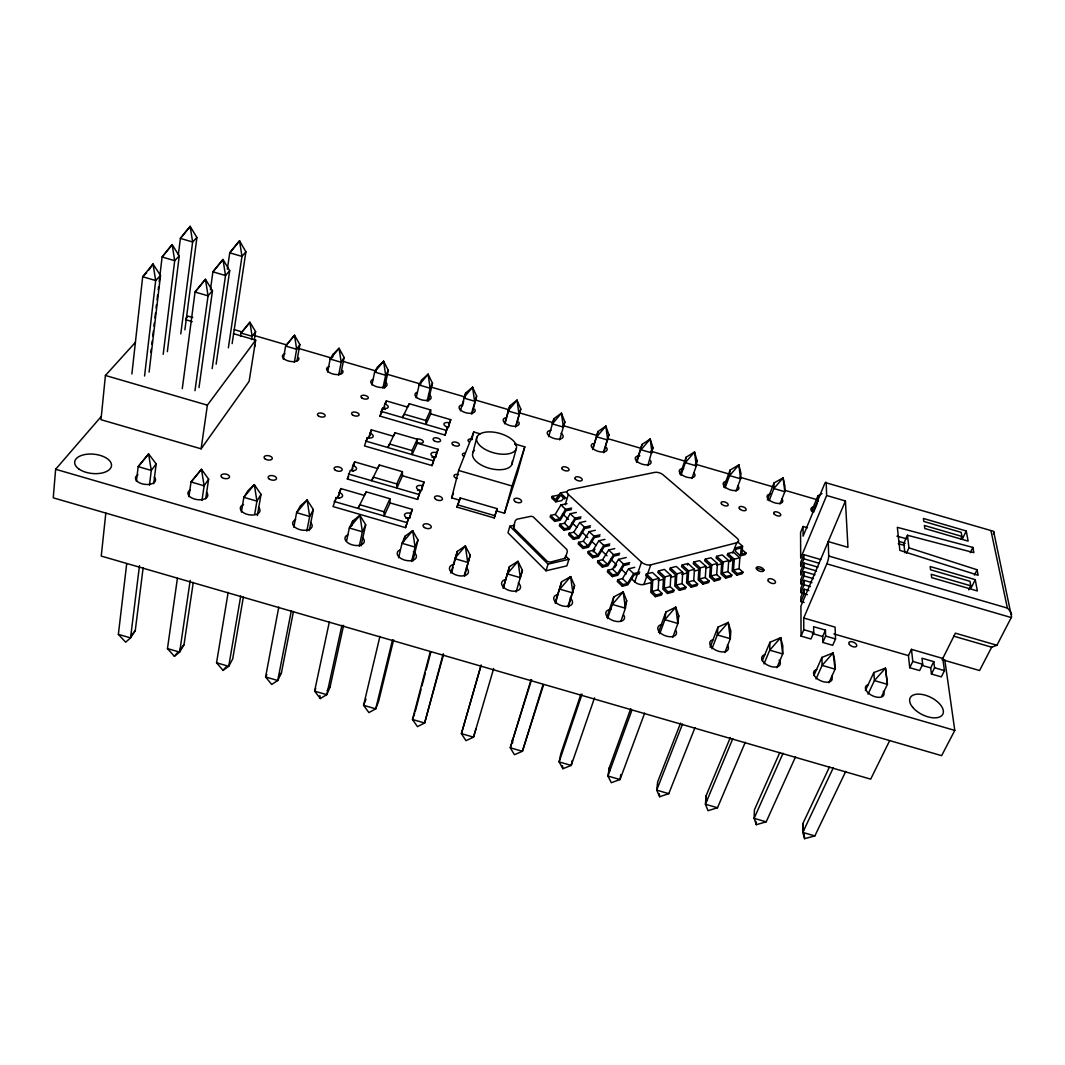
<?xml version="1.0" encoding="UTF-8"?>
<svg xmlns="http://www.w3.org/2000/svg" width="1065" height="1065" viewBox="0 0 1065 1065"><rect width="100%" height="100%" fill="white"/><g stroke="black" fill="none" stroke-linecap="round" stroke-linejoin="round"><path stroke-width="1.5" d="M776.904 667.649L782.722 653.937L782.828 646.056L780.672 637.682L769.928 642.315L769.729 650.169L763.991 663.894M779.979 503.998L784.838 491.724L784.905 486.106L783.108 477.865L774.015 482.924L773.869 488.529L769.076 500.816M662.057 593.445L656 595.042L652.139 591.394L652.739 579.972L646.322 573.968L645.763 575.606L651.394 580.904L650.795 592.3L655.414 596.666L661.485 595.069L662.057 593.445L658.197 589.81L658.822 578.428L652.406 572.451L646.322 573.968M674.078 590.276L668.088 591.847L664.227 588.239L664.853 576.884L658.436 570.933L657.864 572.557L663.508 577.816L662.883 589.145L667.502 593.471L673.493 591.887L674.078 590.276L670.205 586.669L670.844 575.366L664.427 569.429L658.436 570.933M685.927 587.148L680.016 588.705L676.155 585.124L676.808 573.835L670.378 567.938L669.805 569.562L675.45 574.754L674.797 586.016L679.43 590.316L685.341 588.759L685.927 587.148L682.053 583.58L682.718 572.331L676.302 566.447L670.378 567.938M697.628 584.059L691.797 585.604L687.923 582.049L688.602 570.827L682.172 564.982L681.587 566.593L687.245 571.745L686.566 582.941L691.198 587.201L697.029 585.657L697.628 584.059L693.754 580.518L694.447 569.349L688.017 563.518L682.172 564.982M709.17 581.011L703.419 582.528L699.545 579.014L700.251 567.858L693.808 562.054L693.222 563.665L698.88 568.777L698.187 579.906L702.82 584.126L708.571 582.608L709.17 581.011L705.296 577.51L706.015 566.394L699.572 560.616L693.808 562.054M720.579 578.002L714.895 579.506L711.021 576.019L711.74 564.929L705.296 559.178L704.711 560.776L710.368 565.848L709.649 576.911L714.295 581.091L719.967 579.586L720.579 578.002L716.692 574.528L717.424 563.478L710.994 557.754L705.296 559.178M731.828 575.033L726.223 576.524L722.336 573.05L723.082 562.04L716.639 556.329L716.039 557.914L721.711 562.946L720.978 573.942L725.611 578.095L731.216 576.618L731.828 575.033L727.954 571.586L728.7 560.603L722.256 554.918L716.639 556.329M742.944 572.105L737.406 573.569L733.519 570.134L734.278 559.178L727.848 553.52L727.235 555.105L732.906 560.084L732.148 571.026L736.794 575.14L742.318 573.676L742.944 572.105L739.057 568.683L739.829 557.767L733.386 552.123L727.848 553.52M735.715 548.235L735.489 551.39L740.548 555.81L745.407 554.572L746.019 553.028L741.959 549.5M730.337 737.513L706.068 795.861L705.429 804.248L708.025 810.705L717.504 807.749L745.274 742.265M740.548 555.81L741.147 547.929L735.116 549.434L735.715 547.863L742.558 546.159L741.959 554.053L746.019 553.028M724.839 652.512L730.31 638.707L730.816 630.946L728.22 622.426L717.917 627.192L717.317 634.926L711.913 648.758M735.982 491.151L740.601 478.824L740.947 473.273L738.83 464.939L730.044 470.091L729.618 475.616L725.052 487.97M101.188 416.548L55.633 469.266L53.25 497.834L941.633 755.657L954.786 730.404L944.788 659.781M135.441 342.318L105.422 375.466L100.989 419.703L201.112 448.831L249.117 381.363L255.68 340.148L233.475 333.664M105.821 513.09L101.242 556.076L870.691 779.141L889.688 740.588M131.887 374.001L142.683 276.74L153.014 263.974L160.509 275.489L149.1 372.124M144.574 375.998L155.676 280.534L153.014 263.974L148.514 270.43M150.857 352.448L151.243 349.16M151.829 344.221L152.215 340.933M152.801 335.994L153.373 331.055M153.959 326.116L154.345 322.828M154.931 317.889L155.503 312.95M156.089 308.011L156.475 304.723M157.061 299.784L157.633 294.845M158.219 289.92L158.605 286.618M159.191 281.679L162.093 256.998L172.144 244.604L179.253 255.946L167.351 351.663M143.123 567.911L135.255 630.653L130.542 637.895L125.657 642.208L118.361 634.367L126.708 563.651M136.427 481.42L138.17 466.63L148.594 453.916L156.182 463.914L153.693 483.723M658.503 632.317L665.851 612.056L675.729 607.17L678.778 615.81L677.873 623.478L672.721 637.376M680.069 474.457L686.06 457.258L694.526 452.013L696.976 460.439L696.324 465.898L691.891 478.451M163.198 354.339L174.7 260.685L172.144 244.604L162.093 256.998L174.7 260.685L179.253 255.946M139.488 565.661L130.542 637.895L118.361 634.367M149.446 485.214L151.283 470.437L148.594 453.916L138.17 466.63L151.283 470.437L156.182 463.914M178.348 254.841L180.384 238.4L190.156 226.339L196.918 237.508L184.884 329.844M180.784 333.891L192.632 241.981L190.156 226.339L180.384 238.4L192.632 241.981L196.918 237.508M665.851 612.056L664.866 619.684L659.741 633.755M686.06 457.258L685.341 462.703L680.961 475.256M182.275 388.685L195.055 292.023L205.439 279.283L212.481 290.665L198.995 387.58M194.988 390.682L208.048 295.817L205.439 279.283L195.055 292.023L208.048 295.817L212.481 290.665M210.417 289.84L212.907 271.841L222.998 259.461L229.681 270.683L216.142 364.177M193.271 582.448L184.005 644.751L179.652 652.1L174.367 656.306L167.471 648.585L177.402 578.348M188.944 496.689L191.021 481.979L201.485 469.292L208.62 479.157L205.691 498.833M212.161 368.61L225.514 275.529L222.998 259.461L212.907 271.841L225.514 275.529L229.681 270.683M201.112 448.831L207.382 405.166L255.68 340.148M227.378 269.165L229.734 252.831L239.545 240.783L245.895 251.833L232.13 343.622M190.209 580.358L179.652 652.1L167.471 648.585M201.964 500.47L204.121 485.786L201.485 469.292L191.021 481.979L204.121 485.786L208.62 479.157M228.376 347.776L241.968 256.399L239.545 240.783L229.734 252.831L241.968 256.399L245.895 251.833M620.775 774.601L620.03 779.54L611.297 782.722L607.929 776.039L609.247 767.838L630.76 708.638M240.557 336.354L241.063 333.065L249.929 322.242L255.6 331.641L254.309 339.802M251.593 339.562L252.112 336.287L249.929 322.242L241.063 333.065L252.112 336.287L255.6 331.641M243.366 596.972L232.729 658.862L228.722 666.304L223.051 670.391L216.554 662.776L228.163 592.34M241.396 512.079L243.832 497.328L248.025 490.606L254.335 484.655L261.018 494.386L257.371 515.553M240.73 595.987L228.722 666.304L216.554 662.776M254.681 514.222L256.918 501.136L254.335 484.655L243.832 497.328L256.918 501.136L261.018 494.386M283.37 359.131L285.606 346.058L294.512 335.249L299.864 344.554L296.989 360.809M606.877 617.314L613.76 596.919L623.185 591.9L626.686 600.673L625.395 608.221L621.055 620.802M636.364 461.717L642.035 444.411L650.196 439.073L652.965 447.593L647.826 465.591M294.353 362.34L296.656 349.28L294.512 335.249L285.606 346.058L296.656 349.28L299.864 344.554M613.76 596.919L612.375 604.441L607.582 618.605M642.035 444.411L636.897 462.41M278.79 607.023L265.598 676.967L271.708 684.462L277.752 680.495L281.413 672.947L293.434 611.496M293.834 527.308L296.589 512.664L300.383 505.835L307.146 500.018L313.376 509.603L309.263 530.623M327.661 372.058L330.137 359.051L333.132 354.259L339.069 348.255L344.102 357.467L340.933 373.629M332.506 357.494L333.132 354.259M291.344 610.658L277.752 680.495L265.598 676.967L266.836 674.465M306.827 531.089L309.675 516.472L313.376 509.603M338.643 375.253L341.186 362.273L339.069 348.255L330.137 359.051L341.186 362.273L344.102 357.467M572.185 760.543L571.226 765.416L562.879 768.717L559.125 761.914L560.789 753.82L580.918 694.194M338.803 492.389A5.232 2.822 11.4 0 1 342.437 496.41A5.232 2.822 11.4 0 1 336.127 497.541L333.052 506.567L405.539 527.641L408.454 518.575A5.205 2.836 13.2 0 1 404.594 514.502A5.205 2.836 13.2 0 1 410.704 513.317L412.381 509.403L390.083 502.92L389.976 498.74L366.214 491.83L364.376 495.438L340.787 488.569L337.751 497.488A5.218 2.836 11.4 0 1 339.549 498.234M335.595 500.097L336.127 497.541M340.001 492.376L340.787 488.569M402.464 475.775L424.07 482.072L422.499 485.747A5.045 2.663 13.5 0 0 416.615 486.825A5.045 2.663 13.5 0 0 420.382 490.699L417.587 499.418L347.336 478.984L350.292 470.291A5.072 2.649 11.9 0 0 356.376 469.279A5.072 2.649 11.9 0 0 352.795 465.458L354.672 461.864L377.543 468.52L379.34 464.979L402.384 471.689L402.464 475.775L396.859 488.063L396.766 483.936L402.384 471.689M353.5 471.169A5.059 2.663 11.8 0 0 351.756 470.45L352.795 465.458M353.886 465.605L354.672 461.864M371.925 384.971L374.64 372.044L377.343 367.159L383.6 361.261L388.312 370.367L384.465 388.246M369.595 433.149A4.872 2.463 12.3 0 1 373.083 436.743A4.872 2.463 12.3 0 1 367.265 437.622L364.47 445.916L432.031 465.591L434.693 457.271A4.846 2.463 13.8 0 1 431.032 453.623A4.846 2.463 13.8 0 1 436.65 452.692L438.101 449.284L417.307 443.226L417.254 439.233L395.088 432.776L393.331 436.237L371.326 429.821L368.557 438.021L370.287 434.68M366.493 441.283L367.265 437.622M329.378 621.694L314.601 691.158L320.312 698.534L326.755 694.673L330.07 687.032L343.596 625.381M346.578 540.913L349.32 527.987L352.715 521.038L359.917 515.354L365.694 524.805L361.062 545.892M370.633 433.056L371.326 429.821M351.676 525.91L352.715 521.038M382.907 388.166L385.676 375.253L388.312 370.367M430.713 413.846L450.775 419.69L449.417 422.858A4.673 2.29 14 0 0 444.025 423.684A4.673 2.29 14 0 0 447.593 427.118L445.05 435.079L379.912 416.096L382.588 408.161A4.699 2.29 12.7 0 0 388.139 407.389A4.699 2.29 12.7 0 0 384.745 404.008L386.355 400.906L407.576 407.096L409.293 403.715L430.673 409.958L430.713 413.846L425.894 424.416L425.84 420.489L430.673 409.958M381.55 412.94L382.588 408.161M385.344 409.413A4.686 2.29 12.6 0 0 383.72 408.76L384.745 404.008M385.663 404.074L386.355 400.906M341.932 625.328L326.755 694.673L314.601 691.158L315.733 688.616M359.224 546.305L362.393 531.794L365.694 524.805M555.224 602.311L561.628 581.77L570.614 576.618L574.567 585.524L568.337 607.21M592.633 448.964L597.998 431.551L605.839 426.12L608.914 434.746L603.735 452.731M416.162 397.871L419.117 385.011L421.527 380.059L428.103 374.241L432.483 383.254L428.316 401.039M427.132 401.066L430.14 388.232L432.483 383.254M405.539 527.641L408.454 518.575M379.939 636.351L363.578 705.323L368.903 712.591L375.719 708.837L378.687 701.103L393.611 639.892M398.59 557.74L402.011 543.296L405.006 536.241L412.661 530.689L417.973 540.008L412.861 560.949M403.848 541.073L405.006 536.241M405.672 518.109A5.192 2.849 13.2 0 1 409.506 518.362L410.704 513.317M412.381 509.403L409.506 518.362M417.587 499.418L420.382 490.699M417.6 490.433A5.032 2.676 13.5 0 1 421.314 490.699L422.499 485.747M424.07 482.072L421.314 490.699M432.031 465.591L434.693 457.271M561.628 581.77L555.384 603.442M597.998 431.551L592.806 449.55M431.924 457.231A4.832 2.476 13.8 0 1 435.478 457.511L436.65 452.692M438.101 449.284L435.478 457.511M392.466 639.985L375.719 708.837L363.578 705.323L366.014 699.159M411.569 561.508L415.07 547.104L417.973 540.008M445.05 435.079L447.593 427.118M446.488 427.238A4.659 2.303 14 0 1 448.259 427.571L449.417 422.858M450.775 419.69L448.259 427.571M460.373 410.771L465.685 392.945L472.58 387.221L476.641 396.14L472.154 413.819M462.49 405.818L463.688 400.986M464.486 397.778L465.685 392.945M471.342 413.965L476.641 396.14M531.049 679.736L510.281 747.776L514.435 754.699L522.409 751.291L543.603 684.782M460.16 497.914L456.952 507.086L494.213 517.936L497.169 508.684L460.16 497.914L459.574 500.164L451.653 497.861L458.616 470.45L473.752 431.977L480.129 433.828M471.755 439.805L473.752 431.977M472.887 452.678L476.88 437.209M430.22 651.913L412.514 719.487L417.44 726.636L424.642 723.002L443.586 654.376M450.868 573.077L457.258 551.43L465.352 546.012L470.211 555.185L464.62 575.992M415.217 711.673L421.101 689.241M421.94 686.033L425.308 673.213M426.146 670.018L430.766 652.379M451.786 572.251L453.051 567.445M453.89 564.25L457.258 551.43M504.53 423.79L509.815 405.818L517.031 400.2L520.758 409.013L515.953 426.599M443.16 653.937L424.642 723.002L412.514 719.487L414.671 713.244M464.273 575.246L470.211 555.185M505.09 423.431L509.815 405.818M515.473 426.985L520.758 409.013M494.213 517.936L497.169 508.684M512.039 464.087L516.285 448.698A20.541 10.171 15.1 0 0 489.461 431.884A20.541 10.171 15.1 0 0 483.869 448.605A20.541 10.171 15.1 0 0 516.285 448.698M496.556 510.934L504.477 513.237L512.052 486.013L524.792 446.847L515.22 444.065M524.792 446.847L517.404 473.299L504.477 513.237M514.635 525.205L509.842 526.216L507.978 532.806L546.012 570.787L566.886 565.861L568.95 559.271L565.462 555.863M513.423 527.268L515.314 520.652L516.791 519.241L531.209 516.259L533.166 516.831L566.86 549.54L567.365 551.563L565.302 558.193L550.059 562.174L547.21 561.335L513.783 528.187L514.222 526.696M481.14 664.946L461.411 733.639L465.964 740.668L473.539 737.153L493.654 668.58M503.146 588.266L509.456 566.607L518.003 561.322L522.409 570.361L520.319 577.683L507.273 573.889L518.003 561.322L520.319 577.683M480.674 666.85L461.411 733.639L473.539 737.153L475.815 729.219M503.519 587.281L509.456 566.607M563.358 427.105L564.849 421.886L561.441 413.167L553.92 418.691L552.349 423.897L563.358 427.105L561.441 413.167L552.349 423.897M548.675 436.677L553.92 418.691M559.618 439.872L564.849 421.886M516.099 592.034L522.409 570.361M558.153 495.212L552.163 496.397L551.697 497.981L555.757 501.815L561.748 500.617L563.705 497.967M567.006 503.692L560.922 504.93L555.211 514.422L550.618 515.38L550.139 516.991L554.732 521.397L560.23 520.239L565.981 510.747L571.333 509.629M554.732 521.397L555.224 519.8L559.817 518.828L565.568 509.31L571.639 508.058M565.182 504.837L568.337 494.426A6.536 3.341 17 0 1 569.456 489.847L654.869 472.354A6.204 3.022 18.5 0 1 663.082 474.804L736.913 538.038A6.51 3.275 20.6 0 1 737.166 542.671L650.768 564.836A6.803 3.621 19.1 0 1 641.516 562.174L568.337 494.426M576.311 512.451L570.228 513.716L564.45 523.248L559.857 524.233L559.365 525.844L564.024 530.317L569.535 529.119L575.326 519.587L580.691 518.442M546.012 570.787L548.036 564.144L568.95 559.271M564.024 530.317L564.517 528.706L569.123 527.707L574.927 518.162L581.011 516.871M585.75 521.304L579.653 522.622L573.822 532.194L569.216 533.206L568.71 534.816L573.436 539.343L578.947 538.118L584.805 528.533L590.17 527.361M573.436 539.343L573.942 537.732L578.548 536.707L584.405 527.108L590.503 525.777M531.595 679.577L510.281 747.776L522.409 751.291L542.924 684.902M603.482 452.132L608.914 434.746M595.295 530.29L589.198 531.635L583.301 541.246L578.694 542.285L578.175 543.895L582.954 548.488L588.479 547.224L594.39 537.612L599.768 536.401M582.954 548.488L583.474 546.864L588.08 545.812L594.004 536.174L600.114 534.816M568.031 606.025L574.567 585.524M604.96 539.369L598.85 540.754L592.899 550.405L588.279 551.47L587.76 553.094L592.606 557.74L598.131 556.449L604.108 546.784L609.486 545.546M592.606 557.74L593.125 556.116L597.745 555.038L603.735 545.36L609.846 543.962M614.758 548.582L608.634 550.006L602.63 559.697L598.011 560.789L597.478 562.413L602.377 567.126L607.915 565.781L613.946 556.09L619.337 554.812M602.377 567.126L602.91 565.488L607.543 564.383L613.573 554.665L619.697 553.228M626.207 557.528L618.552 559.365L612.481 569.096L607.849 570.228L607.316 571.852L612.282 576.618L617.82 575.246L623.917 565.515L629.309 564.197M651.394 452.305L652.965 447.593M612.282 576.618L612.828 574.98L617.447 573.849L623.558 564.091L629.681 562.6M634.727 567.339L628.59 568.843L622.453 578.615L617.82 579.773L617.274 581.41L622.306 586.243L627.844 584.831L634.008 575.047L639.413 573.702M582.023 694.194L559.125 761.914L571.226 765.416L594.523 697.828M622.306 586.243L622.865 584.605L627.498 583.434L633.662 573.636L639.799 572.105M624.529 606.944L626.686 600.673M651.82 582.382L643.912 584.485A6.749 3.674 19.2 0 1 634.727 581.849L641.503 562.174M643.912 584.485L650.768 564.836M695.871 463.568L696.976 460.439M655.414 596.666L656 595.042M667.502 593.471L668.088 591.847M631.838 710.368L607.929 776.039L620.03 779.54L644.658 713.097M687.418 565.116L688.017 563.518M679.43 590.316L680.016 588.705M723.734 487.198L730.044 470.091M677.62 618.925L678.778 615.81M691.198 587.201L691.797 585.604M702.82 584.126L703.419 582.528M456.952 507.086L459.574 500.164M714.295 581.091L714.895 579.506M731.083 557.408L729.924 561.574A6.457 3.315 20.7 0 0 731.202 558.899M732.76 553.041L736.661 542.87M725.611 578.095L726.223 576.524M451.653 497.861L453.41 493.335M736.794 575.14L737.406 573.569M767.386 499.938L774.015 482.924M680.562 723.082L657.677 781.856L656.692 790.15L659.674 796.727L668.78 793.651L694.979 727.688M710.075 647.294L717.917 627.192M682.505 724.067L656.692 790.15L668.78 793.651M953.668 636.138L991.675 647.187L996.92 645.27L1011.577 616.941L993.632 531.329L826.2 482.831A5.405 0.972 -73 0 0 824.283 484.642L803.116 536.148L803.037 526.483L807.496 527.787M803.037 526.483L800.574 532.5L800.694 558.153L826.64 495.491L826.2 482.831M811.636 511.12L817.947 495.744L821.98 493.614M813.687 512.119L817.454 502.96M803.902 554.652L800.72 562.32L800.734 566.527L803.929 558.845L803.902 554.652L820.769 559.578M762.26 660.739L769.928 642.315M803.968 563.066L800.76 570.773L800.774 575.047L803.995 567.326L803.968 563.066L817.893 567.126M732.8 738.644L705.429 804.248L717.504 807.749M814.965 574.807L804.035 571.625L800.8 579.373L800.813 583.726L803.942 584.632M800.813 583.726L804.075 575.965L804.035 571.625M811.983 582.635L804.102 580.332L800.84 588.12L800.853 592.566L804.008 593.485M800.853 592.566L804.142 584.752L804.102 580.332M808.947 590.596L804.182 589.211L800.88 597.039L800.893 601.552L804.088 602.484M800.893 601.552L804.208 593.711L804.182 589.211M845.41 500.976L800.92 606.118L801.053 636.111L810.944 638.987L813.713 632.597L813.62 626.699L825.442 630.134L825.615 636.058L822.806 642.435L832.697 645.31L835.532 638.947L835.08 627.125L803.716 618.006L826.826 563.824A5.844 1.145 -73.5 0 0 828.716 556.023L828.224 541.579L847.966 547.33L845.41 500.976L826.64 495.491M801.053 636.111L803.795 629.708L803.716 618.006M993.459 534.031L993.911 532.021M822.806 642.435L822.659 636.484L825.442 630.134M779.806 752.502L754.419 809.853L754.127 818.346L756.336 824.683L766.201 821.834L795.528 756.829M813.886 675.529L821.9 657.411L833.096 652.925L834.787 661.165L835.08 669.153L828.943 682.758M783.068 753.221L754.127 818.346L766.201 821.834M816.043 679.017L822.1 665.385L833.096 652.925L835.08 669.153L822.1 665.385L821.9 657.411M390.083 502.92L384.119 515.993L384.012 511.772L389.976 498.74M417.307 443.226L412.128 454.595L412.062 450.575L417.254 439.233M907.447 535.256L908.964 547.849L977.084 569.775L978.123 575.26L899.872 550.365L897.329 527.348L972.864 547.41L973.849 552.642L907.447 535.256L903.786 543.283L904.877 552.775M906.488 553.241L908.964 547.849M845.743 771.393L814.858 835.918L804.607 838.661L802.797 832.431L802.744 823.844L829.502 766.907M865.392 690.493L873.846 672.521L885.468 668.141L887.411 684.369L881.66 696.364M833.296 767.785L802.797 832.431L814.858 835.918M868.042 694.127L874.432 680.588L885.468 668.141L887.411 684.369L874.432 680.588L873.846 672.521M960.657 539.05L961.921 536.427L961.202 532.367L923.821 521.451L923.408 518.469L966.248 530.969L968.125 541.14L924.806 528.506L924.38 525.471L961.921 536.427M962.467 538.823L966.248 530.969M908.445 655.614L911.454 649.344L942.765 658.463L944.469 670.63L941.327 676.887L931.449 674.025L930.677 667.901L933.779 661.645L921.97 658.21L922.689 664.294L919.614 670.577L909.736 667.715L908.445 655.614L833.868 633.915M909.736 667.715L912.798 661.418L911.454 649.344M970.295 552.682L972.864 547.41M366.214 491.83L358.04 508.404L359.877 504.757L384.012 511.772M379.34 464.979L371.579 480.701L373.389 477.133L396.766 483.936M395.088 432.776L387.82 447.513L389.59 444.025L412.062 450.575M409.293 403.715L402.45 417.587L404.181 414.179L425.84 420.489M974.448 575.127L977.084 569.775M968.764 589.864L970.774 585.803L969.962 581.304L930.61 569.828L930.144 566.513L975.247 579.666L977.337 590.942L931.702 577.643L931.236 574.275L970.774 585.803M971.24 587.747L975.247 579.666M931.449 674.025L934.577 667.742L933.779 661.645M942.765 658.463L955.372 633.169L996.92 645.27M337.751 497.488L339.083 494.932M347.336 478.984L348.614 476.521M351.756 470.45L353.008 468.041M379.912 416.096L381.004 413.992M383.72 408.76L384.785 406.684M991.675 647.187L979.574 670.537L941.979 659.608M593.298 551.816L594.989 549.061M614.585 567.725L616.316 564.943M566.473 491.75L560.456 492.935L555.557 499.591L552.163 496.397M555.757 501.815L560.656 495.185L564.69 498.966M131.421 635.273L135.255 630.653M174.367 656.306L177.269 652.845M180.158 649.37L184.005 644.751M223.051 670.391L225.953 666.93M278.498 676.408L281.413 672.947M327.141 690.479L330.07 687.032M185.803 318.648L187.972 316.145L192.752 317.53M160.509 275.489L155.676 280.534L142.683 276.74L146.624 272.733M658.157 580.705L664.493 579.014M670.83 577.337L675.583 576.072M681.906 574.394L688.243 572.704M694.58 571.026L699.332 569.762M705.669 568.084L710.408 566.82M716.745 565.142L723.082 563.452M652.139 591.394L658.197 589.81M664.227 588.239L670.205 586.669M676.155 585.124L682.053 583.58M687.923 582.049L693.754 580.518M699.545 579.014L705.296 577.51M711.021 576.019L716.692 574.528M722.336 573.05L727.954 571.586M733.519 570.134L739.057 568.683M652.739 579.972L658.822 578.428M664.853 576.884L670.844 575.366M676.808 573.835L682.718 572.331M688.602 570.827L694.447 569.349M700.251 567.858L706.015 566.394M711.74 564.929L717.424 563.478M723.082 562.04L728.7 560.603M734.278 559.178L739.829 557.767M896.93 536.201L906.541 538.757M234.233 329.644L242.208 331.961M253.377 335.222L286.884 345.007M298.054 348.255L331.548 358.04M342.717 361.288L376.225 371.073M387.394 374.334L420.888 384.106M430.473 386.901L465.565 397.139M475.136 399.934L508.644 409.706M519.813 412.967L553.307 422.738M562.879 425.534L596.387 435.305M607.556 438.567L641.05 448.352M650.622 451.134L685.727 461.385M695.299 464.167L728.806 473.952M739.962 477.213L773.47 486.985M784.639 490.246L818.146 500.018M185.896 319.793L192.246 321.643M898.82 541.393L905.183 543.243M898.234 543.656L904.531 545.493M380.951 411.316L446.208 430.34M828.716 556.023L1007.384 608.088L1010.219 611.15L1011.657 614.638M826.826 563.824L1011.324 617.58M803.929 558.845L819.344 563.332M803.995 567.326L816.442 570.947M365.508 441.016L433.202 460.732M458.616 470.45L512.052 486.013M804.075 575.965L813.487 578.694M105.422 375.466L207.382 405.166M756.323 567.965L764.244 570.281M804.142 584.752L810.478 586.602M804.208 593.711L807.403 594.643M457.537 504.823L494.839 515.673M348.388 473.952L418.785 494.44M803.795 629.708L813.713 632.597M825.615 636.058L835.532 638.947M912.798 661.418L922.689 664.294M934.577 667.742L944.469 670.63M812.342 633.489L822.659 636.484M921.837 665.332L930.677 667.901M334.091 501.442L406.75 522.569M55.633 469.266L954.786 730.404M737.459 541.739L742.558 546.159M560.456 492.935L566.181 498.3M560.922 504.93L565.568 509.31M570.228 513.716L574.927 518.162M579.653 522.622L584.405 527.108M589.198 531.635L594.004 536.174M598.85 540.754L603.735 545.36M608.634 550.006L613.573 554.665M618.552 559.365L623.558 564.091M628.59 568.843L633.662 573.636M562.466 513.756L568.497 519.44M572.105 522.835L576.924 527.375M581.743 531.914L587.76 537.599M591.368 540.993L596.187 545.533M601.006 550.072L607.023 555.757M610.644 559.152L616.662 564.836M621.481 569.376L626.3 573.915M631.119 578.455L634.727 581.849M555.211 514.422L559.817 518.828M564.45 523.248L569.123 527.707M573.822 532.194L578.548 536.707M583.301 541.246L588.08 545.812M592.899 550.405L597.745 555.038M602.63 559.697L607.543 564.383M612.481 569.096L617.447 573.849M622.453 578.615L627.498 583.434M550.618 515.38L555.224 519.8M559.857 524.233L564.517 528.706M569.216 533.206L573.942 537.732M578.694 542.285L583.474 546.864M588.279 551.47L593.125 556.116M598.011 560.789L602.91 565.488M607.849 570.228L612.828 574.98M617.82 579.773L622.865 584.605M509.842 526.216L548.036 564.144M564.903 557.235L565.302 558.193M991.036 530.956L1007.384 608.088M319.859 695.538L320.312 698.534M512.305 739.776L512.731 742.758M562.466 765.735L562.879 768.717M609.247 767.838L609.659 770.82M659.275 793.745L659.674 796.727M706.068 795.861L706.721 800.813M755.91 821.395L756.336 824.683M802.744 823.844L803.582 830.434M803.995 833.722L804.607 838.661M817.947 495.744L818.08 501.429M512.212 461.371A20.408 10.277 15 0 1 488.941 468.187A20.408 10.277 15 0 1 474.511 450.375M428.489 394.117A8.294 3.967 13.5 0 1 429.049 399.947A8.294 3.967 13.5 0 1 417.56 398.11A8.294 3.967 13.5 0 1 417.054 392.293M463.714 456.273A3.861 1.957 14.5 0 1 462.49 454.143A3.861 1.957 14.5 0 1 464.966 453.104M675.583 630.094A9.798 5.525 20.5 0 1 671.709 636.724A9.798 5.525 20.5 0 1 659.208 631.705A9.798 5.525 20.5 0 1 661.724 624.529M466.377 567.778A9.771 5.565 14.7 0 1 464.526 575.659A9.771 5.565 14.7 0 1 450.854 571.692A9.771 5.565 14.7 0 1 454.396 564.29M206.397 492.23A10.038 5.445 8 0 1 203.921 499.166A10.038 5.445 8 0 1 190.675 497.315A10.038 5.445 8 0 1 190.182 489.967M738.005 485.92A8.28 3.941 19.9 0 1 734.73 490.619A8.28 3.941 19.9 0 1 724.04 485.999A8.28 3.941 19.9 0 1 727.355 481.313M416.774 439.299A3.874 1.944 13.4 0 1 422.139 440.111A3.874 1.944 13.4 0 1 422.366 442.96A3.874 1.944 13.4 0 1 417.001 442.148M413.34 551.79A9.798 5.551 13.2 0 1 413.872 559.884A9.798 5.551 13.2 0 1 400.254 558.033A9.798 5.551 13.2 0 1 399.788 549.966M518.256 582.848A9.758 5.565 16.1 0 1 516.818 590.862A9.758 5.565 16.1 0 1 503.159 586.895A9.758 5.565 16.1 0 1 506.288 579.373M650.356 460.346A8.254 3.967 18.1 0 1 646.522 464.899A8.254 3.967 18.1 0 1 635.965 460.306A8.254 3.967 18.1 0 1 639.852 455.78M779.141 660.18A9.878 5.458 23.2 0 1 776.026 667.023A9.878 5.458 23.2 0 1 763.419 661.977A9.878 5.458 23.2 0 1 765.149 654.589M570.095 597.904A9.758 5.565 17.6 0 1 569.083 606.038A9.758 5.565 17.6 0 1 555.437 602.071A9.758 5.565 17.6 0 1 558.14 594.43M727.382 645.15A9.838 5.498 21.9 0 1 723.88 651.873A9.838 5.498 21.9 0 1 711.34 646.854A9.838 5.498 21.9 0 1 713.457 639.559M606.491 447.553A8.24 3.967 17.2 0 1 603.589 451.959A8.24 3.967 17.2 0 1 593.405 448.991A8.24 3.967 17.2 0 1 592.819 443.572M469.319 442.055A3.794 1.89 14.6 0 1 468.4 439.565A3.794 1.89 14.6 0 1 472.434 439.286M154.292 477.093A10.131 5.405 6.9 0 1 151.43 483.909A10.131 5.405 6.9 0 1 138.077 482.032A10.131 5.405 6.9 0 1 137.944 474.777M342.73 370.607A8.36 3.941 11.7 0 1 338.271 374.574A8.36 3.941 11.7 0 1 328.033 371.579A8.36 3.941 11.7 0 1 329.005 366.6M514.768 444.105A3.767 1.864 15.4 0 1 515.873 445.13M518.682 421.94A8.254 3.98 15.3 0 1 515.26 426.2A8.254 3.98 15.3 0 1 505.063 423.218A8.254 3.98 15.3 0 1 504.996 417.946M457.085 478.491A3.967 2.05 14.3 0 1 454.036 475.469A3.967 2.05 14.3 0 1 458.589 474.644M694.194 473.14A8.267 3.954 19 0 1 690.639 477.759A8.267 3.954 19 0 1 680.016 473.153A8.267 3.954 19 0 1 683.61 468.547M310.514 522.476A9.891 5.511 10.5 0 1 308.344 529.771A9.891 5.511 10.5 0 1 294.978 527.282A9.891 5.511 10.5 0 1 295.671 519.707M298.679 357.76A8.414 3.927 10.9 0 1 293.94 361.647A8.414 3.927 10.9 0 1 283.716 358.652A8.414 3.927 10.9 0 1 284.941 353.753M474.737 409.12A8.267 3.967 14.4 0 1 471.049 413.3A8.267 3.967 14.4 0 1 460.852 410.318A8.267 3.967 14.4 0 1 461.038 405.126M831.565 676.315A9.944 5.418 24.4 0 1 827.212 682.226A9.944 5.418 24.4 0 1 815.151 676.741A9.944 5.418 24.4 0 1 816.802 669.592M623.744 615.038A9.771 5.551 19.1 0 1 618.991 621.587A9.771 5.551 19.1 0 1 606.557 615.85A9.771 5.551 19.1 0 1 611.363 609.34M258.476 507.366A9.958 5.485 9.2 0 1 255.92 514.541A9.958 5.485 9.2 0 1 242.474 512.025A9.958 5.485 9.2 0 1 243.552 504.57M384.558 381.31A8.334 3.954 12.6 0 1 384.838 387.048A8.334 3.954 12.6 0 1 373.269 385.197A8.334 3.954 12.6 0 1 373.043 379.446M811.983 511.639A8.347 3.914 21.6 0 1 814.752 506.807M362.499 537.585A9.838 5.538 11.8 0 1 360.742 545A9.838 5.538 11.8 0 1 347.443 542.524A9.838 5.538 11.8 0 1 347.749 534.843M883.298 691.345A10.024 5.378 25.5 0 1 879.304 697.362A10.024 5.378 25.5 0 1 867.15 691.837A10.024 5.378 25.5 0 1 868.428 684.595M781.79 498.686A8.307 3.927 20.8 0 1 778.795 503.479A8.307 3.927 20.8 0 1 768.025 498.833A8.307 3.927 20.8 0 1 771.073 494.067M254.588 344.9A8.453 3.901 10.1 0 1 254.402 346.91M561.122 433.215A8.254 3.98 16.2 0 1 560.203 438.98A8.254 3.98 16.2 0 1 548.661 435.612A8.254 3.98 16.2 0 1 551.004 430.26M383.6 361.261L374.64 372.044L385.676 375.253L383.6 361.261M307.146 500.018L296.589 512.664L309.675 516.472L307.146 500.018M428.103 374.241L419.117 385.011L430.14 388.232L428.103 374.241M359.917 515.354L349.32 527.987L362.393 531.794L359.917 515.354M472.58 387.221L463.555 397.977L474.577 401.199L472.58 387.221M517.031 400.2L507.965 410.944L518.975 414.152L517.031 400.2M412.661 530.689L402.011 543.296L415.07 547.104L412.661 530.689M465.352 546.012L454.662 558.606L467.708 562.4L465.352 546.012M605.839 426.12L596.72 436.836L607.716 440.045L605.839 426.12M650.196 439.073L641.05 449.776L652.033 452.971L650.196 439.073M570.614 576.618L559.844 589.171L572.877 592.952L570.614 576.618M694.526 452.013L685.341 462.703L696.324 465.898L694.526 452.013M623.185 591.9L612.375 604.441L625.395 608.221L623.185 591.9M738.83 464.939L729.618 475.616L740.601 478.824L738.83 464.939M783.108 477.865L773.869 488.529L784.838 491.724L783.108 477.865M675.729 607.17L664.866 619.684L677.873 623.478L675.729 607.17M728.22 622.426L717.317 634.926L730.31 638.707L728.22 622.426M780.672 637.682L769.729 650.169L782.722 653.937L780.672 637.682M352.675 415.044A3.861 1.904 12.1 0 0 359.012 415.15A3.861 1.904 12.1 0 0 354.299 412.048A3.861 1.904 12.1 0 0 352.675 415.044M739.469 508.644A3.767 1.824 20.4 0 0 745.686 510.441A3.767 1.824 20.4 0 0 742.744 506.714A3.767 1.824 20.4 0 0 739.469 508.644M912.652 707.266A18.265 9.625 26.6 0 0 941.806 715.573A18.265 9.625 26.6 0 0 925.072 695.139A18.265 9.625 26.6 0 0 912.652 707.266M78.624 468.8A18.491 9.678 5.8 0 0 110.201 468.72A18.491 9.678 5.8 0 0 90.445 454.036A18.491 9.678 5.8 0 0 78.624 468.8M434.32 440.843A3.847 1.917 13.8 0 0 440.511 440.897A3.847 1.917 13.8 0 0 435.652 437.755A3.847 1.917 13.8 0 0 434.32 440.843M435.811 499.418A4.074 2.17 13.9 0 0 442.374 499.352A4.074 2.17 13.9 0 0 437.209 495.891A4.074 2.17 13.9 0 0 435.811 499.418M721.471 503.878A3.767 1.837 20 0 0 727.688 505.675A3.767 1.837 20 0 0 724.799 501.961A3.767 1.837 20 0 0 721.471 503.878M756.722 569.269A4.007 2.05 21.5 0 0 763.312 571.173A4.007 2.05 21.5 0 0 760.13 567.019A4.007 2.05 21.5 0 0 756.722 569.269M768.371 581.25A4.047 2.077 21.8 0 0 775 583.181A4.047 2.077 21.8 0 0 771.752 578.934A4.047 2.077 21.8 0 0 768.371 581.25M222.053 477.533A4.34 2.303 8.8 0 0 229.348 477.506A4.34 2.303 8.8 0 0 224.395 473.952A4.34 2.303 8.8 0 0 222.053 477.533M515.3 501.668A3.98 2.077 15.8 0 0 521.57 501.602A3.98 2.077 15.8 0 0 516.365 498.22A3.98 2.077 15.8 0 0 515.3 501.668M335.302 470.171A4.114 2.157 11.5 0 0 342.078 470.171A4.114 2.157 11.5 0 0 337.112 466.763A4.114 2.157 11.5 0 0 335.302 470.171M362.047 398.084A3.781 1.824 12.3 0 0 368.224 398.23A3.781 1.824 12.3 0 0 363.604 395.221A3.781 1.824 12.3 0 0 362.047 398.084M774.135 513.956A3.754 1.797 21 0 0 780.299 515.753A3.754 1.797 21 0 0 777.264 512.025A3.754 1.797 21 0 0 774.135 513.956M575.167 478.891A3.821 1.917 17 0 0 581.503 480.728A3.821 1.917 17 0 0 579.027 477.014A3.821 1.917 17 0 0 575.167 478.891M265.145 458.948A4.18 2.183 9.9 0 0 272.134 458.975A4.18 2.183 9.9 0 0 267.248 455.567A4.18 2.183 9.9 0 0 265.145 458.948M318.555 416.029A3.914 1.944 11.3 0 0 325.025 416.135A3.914 1.944 11.3 0 0 320.325 412.994A3.914 1.944 11.3 0 0 318.555 416.029M453.237 445.103A3.834 1.917 14.2 0 0 459.374 445.143A3.834 1.917 14.2 0 0 454.489 441.988A3.834 1.917 14.2 0 0 453.237 445.103M849.404 644.511A4.26 2.223 24.3 0 0 856.313 646.508A4.26 2.223 24.3 0 0 852.652 641.876A4.26 2.223 24.3 0 0 849.404 644.511M269.245 479.05A4.26 2.263 9.9 0 0 276.354 479.037A4.26 2.263 9.9 0 0 271.362 475.522A4.26 2.263 9.9 0 0 269.245 479.05M562.054 468.853A3.794 1.89 16.6 0 0 568.351 470.677A3.794 1.89 16.6 0 0 565.928 467.029A3.794 1.89 16.6 0 0 562.054 468.853M424.403 527.495A4.207 2.303 13.7 0 0 431.192 527.375A4.207 2.303 13.7 0 0 425.894 523.754A4.207 2.303 13.7 0 0 424.403 527.495"/></g></svg>
